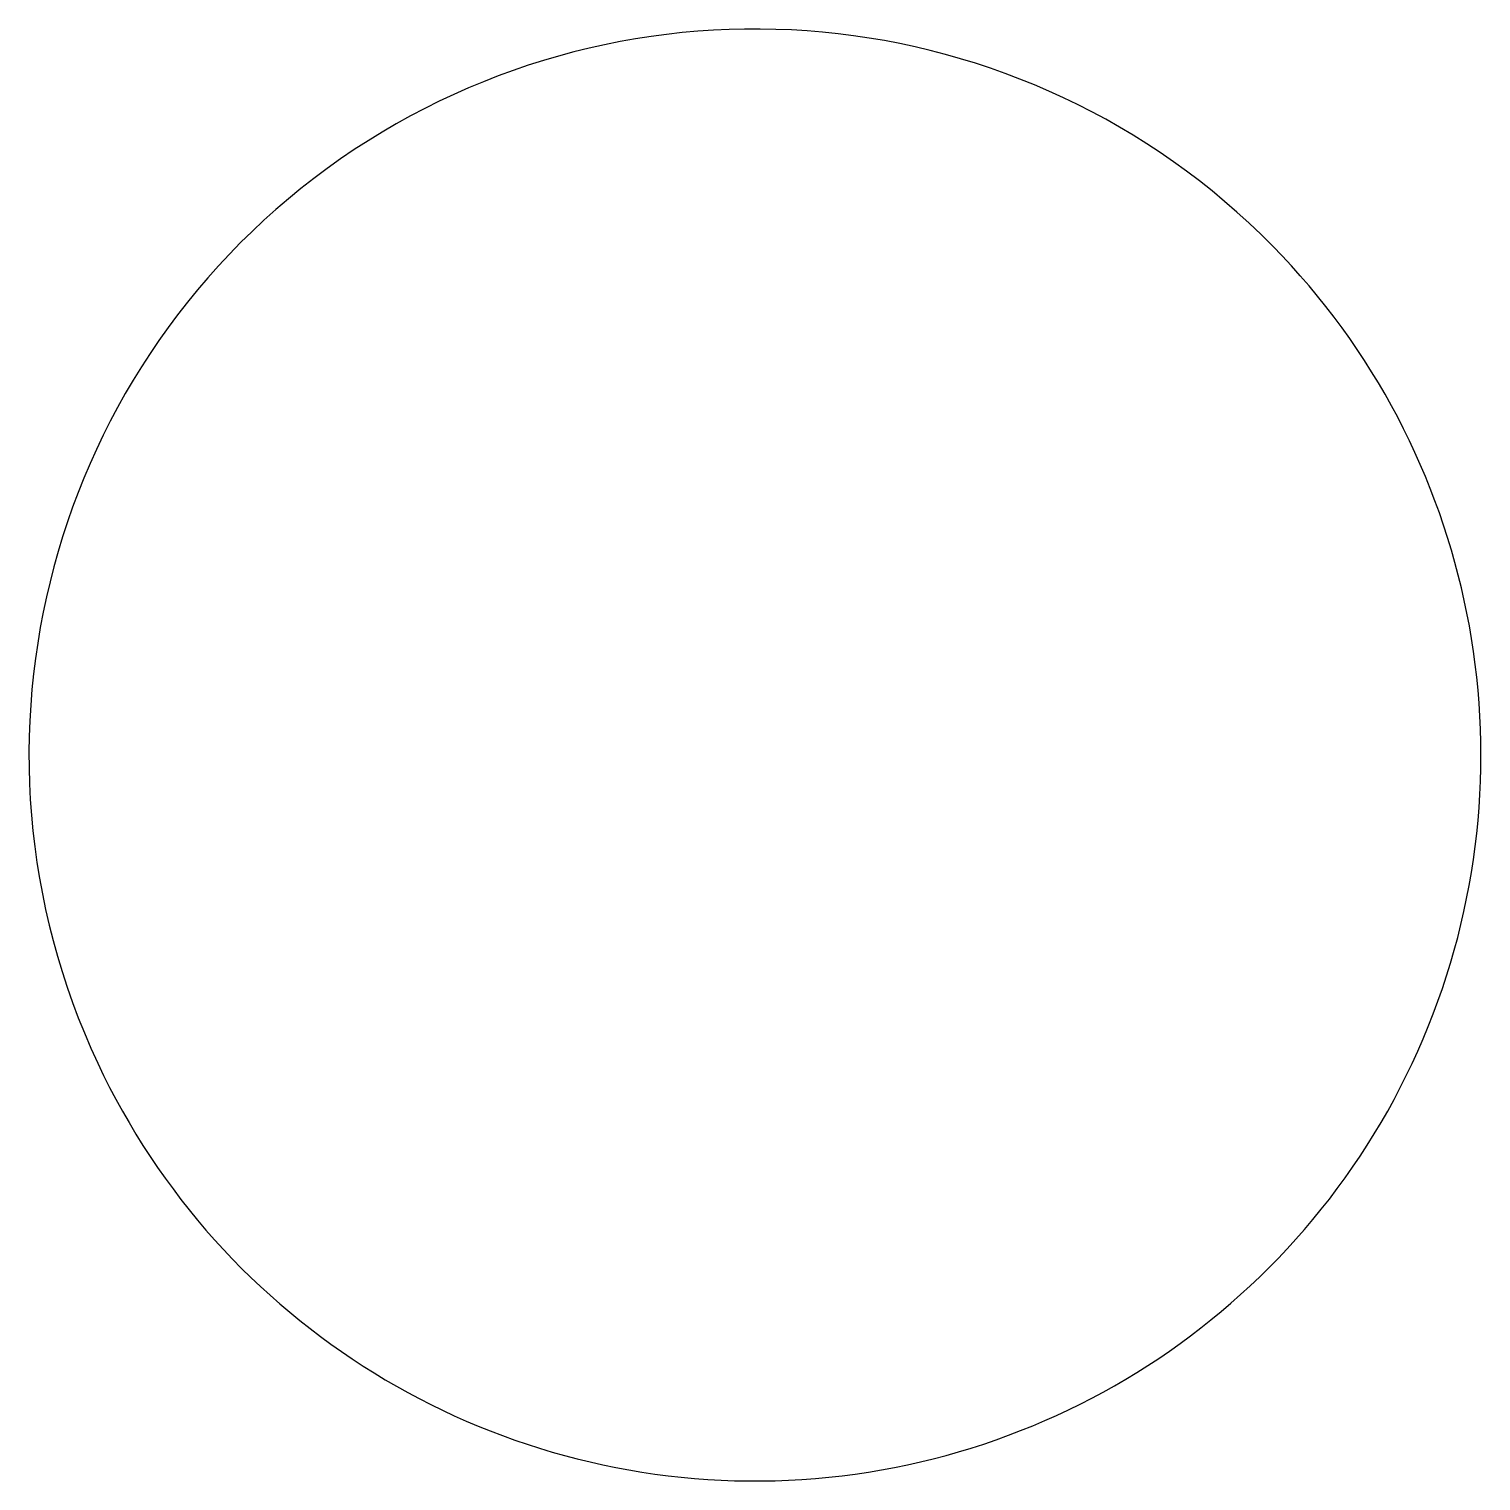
# Model space of a CAD drawing. Extents: x 244 to 545, y 106 to 407.
import ezdxf

# ---------------------------------------------------------------- set-up
doc = ezdxf.new("R2010")
doc.units = 0
doc.layers.get('0').update_dxf_attribs({"linetype": 'CONTINUOUS'})

msp = doc.modelspace()

# ---------------------------------------------------------------- linework, layer by layer
msp.add_lwpolyline([(257.96, 193, 1.185258), (501.44, 362.29, 0.843698), (257.96, 193)], format="xyb")

doc.saveas('drawing.dxf')
